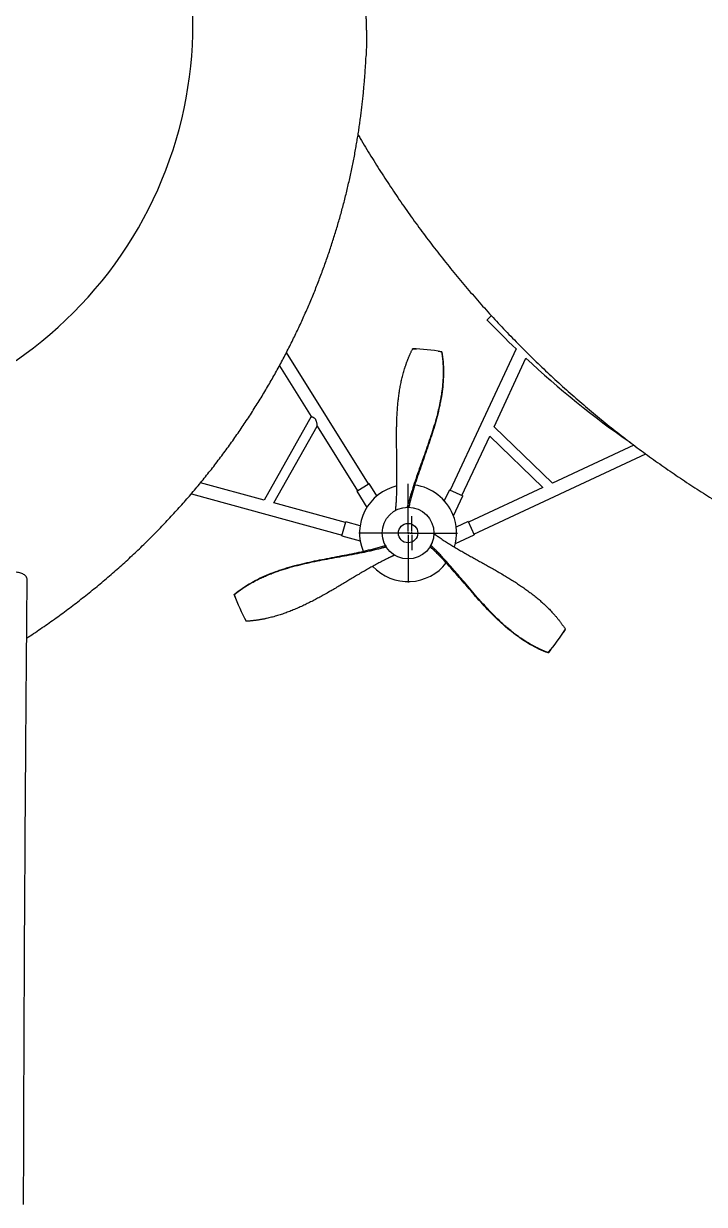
# Model space of a CAD drawing. Header units: millimetres. Extents: x 0 to 594, y 0 to 420.
# Drawn here: x 114.3 to 124.82, y 287.73 to 305.98 of the extents above; entities that cross this region are included whole.
import ezdxf

# ---------------------------------------------------------------- set-up
doc = ezdxf.new("R2010")
doc.units = ezdxf.units.MM
doc.layers.add('10', color=7, linetype='Continuous')

# ---------------------------------------------------------------- blocks, each defined once
blk = doc.blocks.new('SW_CENTERMARKSYMBOL_7')
at = {"layer": '10', "color": 0}
for p, q in [((0, 0.025), (0, 0.2625)), ((-0.025, 0), (-0.2625, 0)), ((0, 0), (-0.0125, 0)), ((0, 0), (0, 0.0125)), ((0, 0), (0, -0.0125)), ((0, 0), (0.0125, 0)), ((0.025, 0), (0.2625, 0)), ((0, -0.025), (0, -0.2625))]:
    blk.add_line(p, q, dxfattribs=at)
blk = doc.blocks.new('SW_CENTERMARKSYMBOL_8')
at = {"layer": '10', "color": 0}
for p, q in [((0, 0.025), (0, 0.7625)), ((-0.025, 0), (-0.7625, 0)), ((0, 0), (-0.0125, 0)), ((0, 0), (0, 0.0125)), ((0, 0), (0, -0.0125)), ((0, 0), (0.0125, 0)), ((0.025, 0), (0.7625, 0)), ((0, -0.025), (0, -0.7625))]:
    blk.add_line(p, q, dxfattribs=at)

msp = doc.modelspace()

# ---------------------------------------------------------------- linework, layer by layer
at = {"color": 7, "linetype": 'Continuous', "lineweight": 25}
for p, q in [((121.525, 301.469), (121.458, 301.405)), ((120.313, 300.956), (120.31, 300.956)), ((120.313, 300.956), (120.369, 300.954)), ((121.907, 300.955), (120.89, 298.773)), ((119.626, 298.867), (118.358, 300.899)), ((120.705, 300.918), (120.761, 300.909)), ((120.761, 300.909), (120.757, 300.91)), ((121.567, 299.752), (122.06, 300.81)), ((118.25, 300.694), (118.741, 299.908)), ((118.741, 299.908), (118.012, 298.617)), ((118.161, 298.576), (118.831, 299.763)), ((118.831, 299.763), (119.456, 298.761)), ((122.469, 298.88), (121.567, 299.752)), ((121.071, 298.689), (121.5, 299.608)), ((121.5, 299.608), (122.323, 298.812)), ((121.256, 298.094), (123.911, 299.332)), ((123.728, 299.467), (122.469, 298.88)), ((118.012, 298.617), (117.031, 298.886)), ((119.446, 298.754), (119.637, 298.873)), ((119.756, 298.682), (119.637, 298.873)), ((120.879, 298.779), (120.798, 298.607)), ((120.879, 298.779), (121.082, 298.684)), ((122.323, 298.812), (121.172, 298.276)), ((116.89, 298.717), (119.221, 298.078)), ((119.446, 298.754), (119.601, 298.505)), ((120.939, 298.376), (121.082, 298.684)), ((119.273, 298.271), (118.161, 298.576)), ((120.052, 298.462), (120.046, 298.459)), ((120.25, 298.509), (120.225, 298.508)), ((119.217, 298.066), (119.277, 298.283)), ((119.497, 298.222), (119.277, 298.283)), ((121.167, 298.287), (120.982, 298.201)), ((121.167, 298.287), (121.262, 298.083)), ((119.217, 298.066), (119.498, 297.989)), ((120.637, 298.092), (120.638, 298.099)), ((120.971, 297.947), (121.262, 298.083)), ((119.885, 297.919), (119.899, 297.897)), ((120.579, 297.897), (120.591, 297.92)), ((120.611, 297.962), (120.59, 297.917)), ((119.993, 297.792), (119.991, 297.793)), ((120.025, 297.77), (120.03, 297.766)), ((117.551, 297.161), (117.553, 297.157)), ((117.571, 297.108), (117.551, 297.161)), ((117.734, 296.749), (117.708, 296.799)), ((117.734, 296.749), (117.736, 296.746)), ((117.736, 296.746), (117.736, 296.745)), ((122.667, 296.619), (122.637, 296.572)), ((122.667, 296.619), (122.669, 296.622)), ((122.438, 296.299), (122.402, 296.255)), ((122.402, 296.255), (122.405, 296.258))]:
    msp.add_line(p, q, dxfattribs=at)
at = {"color": 7, "linetype": 'Continuous', "lineweight": 25, "flags": 128}
msp.add_lwpolyline([(114.18, 300.778), (114.315, 300.873), (114.447, 300.972), (114.577, 301.075), (114.704, 301.18), (114.828, 301.29), (114.949, 301.402), (115.067, 301.517), (115.183, 301.636), (115.295, 301.757), (115.403, 301.881), (115.509, 302.008), (115.611, 302.138), (115.71, 302.271), (115.805, 302.406), (115.897, 302.543), (115.985, 302.683), (116.07, 302.825), (116.15, 302.969), (116.227, 303.116), (116.3, 303.264), (116.369, 303.414), (116.434, 303.566), (116.496, 303.72), (116.553, 303.875), (116.606, 304.031), (116.655, 304.189), (116.7, 304.348), (116.74, 304.508), (116.777, 304.67), (116.809, 304.832), (116.837, 304.995), (116.861, 305.158), (116.88, 305.323), (116.895, 305.487), (116.906, 305.652), (116.912, 305.817), (116.914, 305.983), (116.912, 306.148)], dxfattribs=at)
at = {"color": 7, "linetype": 'Continuous', "lineweight": 25}
for radius in [0.4, 0.15]:
    msp.add_circle((120.238, 298.108), radius, dxfattribs=at)
for centre, radius, start, end in [((132.032, 311.511), 14.627, 223.7038, 226.1934), ((132.032, 311.511), 14.627, 227.0191, 235.123), ((120.238, 298.108), 0.75, 103.2717, 202.0305), ((120.238, 298.108), 0.75, 22.4483, 82.0266), ((120.238, 298.108), 0.75, 343.2587, 22.4483), ((120.238, 298.108), 0.75, 223.2702, 322.0247)]:
    msp.add_arc(centre, radius, start, end, dxfattribs=at)
for points, knots in [([(118.55, 310.679), (118.557, 310.664), (118.575, 310.624), (118.606, 310.555), (118.642, 310.472), (118.677, 310.39), (118.71, 310.31), (118.741, 310.233), (118.772, 310.151), (118.804, 310.065), (118.837, 309.975), (118.868, 309.888), (118.896, 309.804), (118.922, 309.726), (118.949, 309.643), (118.975, 309.562), (118.999, 309.482), (119.023, 309.404), (119.047, 309.322), (119.071, 309.235), (119.094, 309.155), (119.113, 309.084), (119.129, 309.022), (119.146, 308.958), (119.163, 308.89), (119.181, 308.818), (119.198, 308.751), (119.213, 308.688), (119.226, 308.633), (119.239, 308.574), (119.253, 308.514), (119.267, 308.45), (119.28, 308.388), (119.293, 308.329), (119.305, 308.272), (119.317, 308.211), (119.329, 308.153), (119.339, 308.098), (119.349, 308.047), (119.359, 307.993), (119.37, 307.938), (119.38, 307.882), (119.39, 307.824), (119.4, 307.766), (119.41, 307.71), (119.418, 307.658), (119.426, 307.609), (119.434, 307.56), (119.441, 307.513), (119.448, 307.467), (119.455, 307.422), (119.463, 307.371), (119.471, 307.315), (119.479, 307.255), (119.486, 307.2), (119.493, 307.148), (119.499, 307.099), (119.506, 307.046), (119.513, 306.99), (119.519, 306.933), (119.526, 306.875), (119.532, 306.817), (119.538, 306.759), (119.544, 306.695), (119.551, 306.626), (119.557, 306.553), (119.563, 306.485), (119.568, 306.42), (119.572, 306.359), (119.576, 306.294), (119.58, 306.224), (119.584, 306.152), (119.587, 306.083), (119.59, 306.016), (119.592, 305.951), (119.593, 305.89), (119.594, 305.825), (119.595, 305.757), (119.595, 305.689), (119.594, 305.62), (119.592, 305.552), (119.59, 305.509), (119.589, 305.488)], [0, 0, 0, 0, 0.0192125, 0.0509125, 0.0826109, 0.1143072, 0.1398489, 0.1653911, 0.1909326, 0.2164767, 0.2420216, 0.2675652, 0.2867275, 0.3058917, 0.3250551, 0.3442164, 0.3598422, 0.375473, 0.3911034, 0.40673, 0.4223522, 0.4319391, 0.4415281, 0.4511162, 0.4607017, 0.4703797, 0.4800571, 0.4865451, 0.4930342, 0.4995212, 0.5059237, 0.5123285, 0.5187285, 0.5236468, 0.5285645, 0.5335488, 0.5385319, 0.5422858, 0.5460391, 0.5498722, 0.5537045, 0.5574679, 0.5612307, 0.5651337, 0.5690368, 0.5723812, 0.5757259, 0.5791524, 0.5825793, 0.5860497, 0.5895239, 0.5929957, 0.5983401, 0.6036856, 0.6087983, 0.6139161, 0.6190361, 0.6241518, 0.631119, 0.6380893, 0.6450581, 0.653252, 0.661448, 0.6696429, 0.6820028, 0.6943633, 0.7066521, 0.7189435, 0.731236, 0.7435262, 0.7606944, 0.7778643, 0.7950332, 0.8134562, 0.8318807, 0.8503059, 0.8687296, 0.8933451, 0.9179617, 0.9425776, 0.9720535, 1, 1, 1, 1]), ([(114.344, 296.486), (114.362, 296.497), (114.415, 296.532), (114.505, 296.592), (114.612, 296.665), (114.719, 296.74), (114.824, 296.815), (114.928, 296.891), (115.031, 296.968), (115.133, 297.046), (115.233, 297.124), (115.333, 297.204), (115.431, 297.284), (115.528, 297.365), (115.624, 297.447), (115.719, 297.529), (115.812, 297.612), (115.905, 297.696), (115.996, 297.781), (116.086, 297.866), (116.174, 297.952), (116.262, 298.038), (116.348, 298.125), (116.433, 298.213), (116.517, 298.301), (116.599, 298.389), (116.681, 298.479), (116.761, 298.568), (116.84, 298.658), (116.917, 298.749), (116.994, 298.84), (117.069, 298.932), (117.143, 299.024), (117.216, 299.116), (117.287, 299.209), (117.358, 299.302), (117.427, 299.395), (117.495, 299.489), (117.561, 299.583), (117.627, 299.677), (117.691, 299.772), (117.754, 299.866), (117.816, 299.961), (117.877, 300.057), (117.937, 300.152), (117.995, 300.248), (118.052, 300.344), (118.108, 300.44), (118.163, 300.537), (118.217, 300.633), (118.27, 300.73), (118.321, 300.827), (118.372, 300.924), (118.421, 301.021), (118.469, 301.118), (118.516, 301.215), (118.562, 301.312), (118.607, 301.41), (118.65, 301.507), (118.693, 301.605), (118.735, 301.702), (118.775, 301.8), (118.815, 301.898), (118.853, 301.996), (118.89, 302.094), (118.927, 302.191), (118.962, 302.289), (118.996, 302.387), (119.03, 302.485), (119.062, 302.583), (119.093, 302.681), (119.124, 302.779), (119.153, 302.877), (119.181, 302.976), (119.209, 303.074), (119.235, 303.172), (119.261, 303.27), (119.285, 303.369), (119.309, 303.467), (119.331, 303.565), (119.353, 303.664), (119.374, 303.763), (119.394, 303.861), (119.413, 303.96), (119.43, 304.056), (119.446, 304.148), (119.461, 304.237), (119.475, 304.326), (119.488, 304.414), (119.5, 304.503), (119.512, 304.591), (119.523, 304.68), (119.533, 304.768), (119.543, 304.856), (119.551, 304.945), (119.559, 305.033), (119.567, 305.12), (119.573, 305.208), (119.579, 305.296), (119.584, 305.383), (119.588, 305.446), (119.589, 305.481), (119.589, 305.486)], [0, 0, 0, 0, 0.007526, 0.023216, 0.038782, 0.054225, 0.069543, 0.084736, 0.099803, 0.114743, 0.129555, 0.144239, 0.158794, 0.173219, 0.187515, 0.201681, 0.215717, 0.229622, 0.243396, 0.257039, 0.270551, 0.283932, 0.297181, 0.3103, 0.323288, 0.336146, 0.348873, 0.361471, 0.373939, 0.386278, 0.398488, 0.41057, 0.422524, 0.434352, 0.446054, 0.45763, 0.469082, 0.48041, 0.491615, 0.502699, 0.513662, 0.524504, 0.535228, 0.545835, 0.556325, 0.5667, 0.576961, 0.587109, 0.597146, 0.607073, 0.616892, 0.626603, 0.636209, 0.645711, 0.655111, 0.66441, 0.67361, 0.682712, 0.691719, 0.700632, 0.709453, 0.718183, 0.726825, 0.73538, 0.743852, 0.75224, 0.760548, 0.768777, 0.776931, 0.78501, 0.793017, 0.800954, 0.808824, 0.816629, 0.824371, 0.832053, 0.839678, 0.847247, 0.854765, 0.862232, 0.869654, 0.877032, 0.88437, 0.891671, 0.898939, 0.905423, 0.91187, 0.91828, 0.924656, 0.930999, 0.93731, 0.943591, 0.949843, 0.956067, 0.962264, 0.968433, 0.974577, 0.980692, 0.986778, 0.99283, 0.998838, 1, 1, 1, 1]), ([(119.465, 304.266), (119.477, 304.247), (119.515, 304.182), (119.581, 304.071), (119.665, 303.933), (119.749, 303.797), (119.836, 303.661), (119.923, 303.527), (120.012, 303.393), (120.103, 303.26), (120.194, 303.128), (120.287, 302.996), (120.381, 302.866), (120.477, 302.737), (120.573, 302.608), (120.671, 302.481), (120.77, 302.355), (120.871, 302.229), (120.972, 302.105), (121.075, 301.982), (121.179, 301.859), (121.284, 301.738), (121.39, 301.618), (121.497, 301.499), (121.605, 301.382), (121.715, 301.265), (121.825, 301.15), (121.936, 301.036), (122.049, 300.923), (122.162, 300.811), (122.277, 300.7), (122.392, 300.591), (122.508, 300.483), (122.625, 300.376), (122.743, 300.271), (122.862, 300.167), (122.982, 300.064), (123.103, 299.962), (123.224, 299.862), (123.346, 299.763), (123.469, 299.666), (123.593, 299.57), (123.717, 299.475), (123.843, 299.381), (123.968, 299.289), (124.095, 299.199), (124.222, 299.11), (124.35, 299.022), (124.478, 298.935), (124.607, 298.85), (124.736, 298.767), (124.866, 298.685), (124.997, 298.604), (125.128, 298.525), (125.259, 298.447), (125.391, 298.371), (125.523, 298.296), (125.656, 298.223), (125.789, 298.151), (125.923, 298.08), (126.056, 298.011), (126.19, 297.944), (126.325, 297.877), (126.459, 297.813), (126.594, 297.75), (126.729, 297.688), (126.865, 297.628), (127, 297.569), (127.136, 297.511), (127.272, 297.456), (127.408, 297.401), (127.544, 297.348), (127.68, 297.297), (127.816, 297.247), (127.953, 297.198), (128.089, 297.151), (128.225, 297.105), (128.361, 297.061), (128.498, 297.018), (128.634, 296.976), (128.77, 296.936), (128.906, 296.897), (129.042, 296.86), (129.178, 296.824), (129.314, 296.79), (129.45, 296.757), (129.585, 296.725), (129.72, 296.694), (129.855, 296.665), (129.99, 296.638), (130.125, 296.611), (130.259, 296.586), (130.393, 296.562), (130.527, 296.54), (130.661, 296.519), (130.794, 296.499), (130.927, 296.481), (131.06, 296.463), (131.192, 296.447), (131.324, 296.433), (131.456, 296.419), (131.587, 296.407), (131.718, 296.396), (131.848, 296.386), (131.978, 296.377), (132.108, 296.37), (132.237, 296.364), (132.366, 296.359), (132.494, 296.355), (132.622, 296.352), (132.749, 296.35), (132.876, 296.35), (133.003, 296.35), (133.128, 296.352), (133.254, 296.355), (133.379, 296.359), (133.503, 296.364), (133.627, 296.37), (133.75, 296.377), (133.873, 296.385), (133.996, 296.394), (134.117, 296.404), (134.223, 296.414), (134.289, 296.42), (134.314, 296.423)], [0, 0, 0, 0, 0.004283, 0.014578, 0.024882, 0.035192, 0.045507, 0.055826, 0.066148, 0.07647, 0.086792, 0.097112, 0.107429, 0.117741, 0.128047, 0.138345, 0.148635, 0.158916, 0.169184, 0.17944, 0.189683, 0.19991, 0.21012, 0.220313, 0.230487, 0.24064, 0.250772, 0.260881, 0.270966, 0.281025, 0.291058, 0.301063, 0.311039, 0.320985, 0.3309, 0.340783, 0.350632, 0.360446, 0.370224, 0.379966, 0.389669, 0.399334, 0.408958, 0.418542, 0.428083, 0.437581, 0.447036, 0.456445, 0.465809, 0.475125, 0.484395, 0.493615, 0.502786, 0.511907, 0.520977, 0.529996, 0.538961, 0.547874, 0.556733, 0.565537, 0.574285, 0.582978, 0.591614, 0.600193, 0.608715, 0.617178, 0.625582, 0.633927, 0.642213, 0.650438, 0.658602, 0.666706, 0.674748, 0.682728, 0.690646, 0.698502, 0.706295, 0.714025, 0.721692, 0.729296, 0.736836, 0.744312, 0.751725, 0.759073, 0.766358, 0.773578, 0.780734, 0.787826, 0.794853, 0.801817, 0.808716, 0.815551, 0.822322, 0.829029, 0.835672, 0.842251, 0.848768, 0.85522, 0.86161, 0.867937, 0.874201, 0.880403, 0.886543, 0.892621, 0.898638, 0.904594, 0.910489, 0.916323, 0.922098, 0.927814, 0.93347, 0.939067, 0.944607, 0.950089, 0.955514, 0.960882, 0.966194, 0.97145, 0.976652, 0.981799, 0.986892, 0.991932, 0.99692, 1, 1, 1, 1]), ([(120.046, 298.459), (120.046, 298.461), (120.047, 298.465), (120.047, 298.471), (120.048, 298.477), (120.048, 298.484), (120.049, 298.49), (120.05, 298.496), (120.05, 298.503), (120.051, 298.509), (120.051, 298.516), (120.052, 298.522), (120.052, 298.529), (120.054, 298.546), (120.056, 298.574), (120.058, 298.613), (120.06, 298.652), (120.062, 298.691), (120.064, 298.731), (120.065, 298.783), (120.067, 298.85), (120.067, 298.927), (120.067, 299.007), (120.067, 299.085), (120.066, 299.166), (120.065, 299.244), (120.064, 299.324), (120.062, 299.402), (120.061, 299.483), (120.061, 299.559), (120.061, 299.64), (120.061, 299.706), (120.062, 299.763), (120.063, 299.803), (120.064, 299.842), (120.066, 299.897), (120.07, 299.963), (120.075, 300.043), (120.082, 300.12), (120.09, 300.2), (120.101, 300.278), (120.114, 300.357), (120.129, 300.434), (120.143, 300.499), (120.156, 300.55), (120.166, 300.588), (120.177, 300.626), (120.187, 300.657), (120.195, 300.681), (120.201, 300.699), (120.207, 300.716), (120.213, 300.734), (120.219, 300.751), (120.226, 300.769), (120.233, 300.786), (120.239, 300.804), (120.246, 300.821), (120.254, 300.838), (120.261, 300.855), (120.269, 300.872), (120.276, 300.889), (120.284, 300.906), (120.292, 300.923), (120.3, 300.94), (120.306, 300.951), (120.309, 300.956)], [0, 0, 0, 0, 0.002499, 0.005021, 0.007567, 0.010138, 0.012733, 0.015352, 0.017996, 0.020665, 0.02336, 0.02608, 0.028826, 0.031597, 0.046764, 0.062878, 0.077998, 0.094055, 0.109184, 0.125215, 0.156394, 0.187605, 0.21729, 0.250124, 0.279867, 0.31271, 0.342336, 0.375295, 0.404469, 0.437878, 0.464952, 0.500467, 0.516112, 0.531763, 0.547243, 0.563038, 0.595919, 0.625524, 0.657571, 0.687988, 0.719771, 0.750562, 0.782133, 0.813081, 0.828761, 0.844353, 0.859858, 0.875281, 0.882613, 0.889943, 0.897272, 0.9046, 0.911928, 0.919256, 0.926584, 0.933913, 0.941244, 0.948576, 0.955911, 0.963249, 0.970591, 0.977936, 0.985285, 0.99264, 1, 1, 1, 1]), ([(120.757, 300.91), (120.757, 300.907), (120.758, 300.901), (120.76, 300.892), (120.761, 300.883), (120.762, 300.874), (120.763, 300.865), (120.765, 300.856), (120.766, 300.847), (120.767, 300.838), (120.768, 300.829), (120.769, 300.82), (120.77, 300.811), (120.771, 300.802), (120.772, 300.794), (120.773, 300.785), (120.773, 300.776), (120.774, 300.767), (120.775, 300.758), (120.775, 300.749), (120.776, 300.741), (120.777, 300.732), (120.777, 300.723), (120.778, 300.714), (120.778, 300.705), (120.779, 300.697), (120.779, 300.688), (120.779, 300.679), (120.78, 300.67), (120.78, 300.661), (120.78, 300.653), (120.78, 300.644), (120.781, 300.635), (120.781, 300.627), (120.781, 300.618), (120.781, 300.609), (120.781, 300.577), (120.78, 300.523), (120.775, 300.446), (120.768, 300.369), (120.759, 300.293), (120.747, 300.216), (120.733, 300.139), (120.718, 300.063), (120.694, 299.962), (120.661, 299.837), (120.616, 299.687), (120.567, 299.539), (120.516, 299.39), (120.464, 299.245), (120.41, 299.095), (120.359, 298.95), (120.318, 298.826), (120.288, 298.73), (120.269, 298.668), (120.255, 298.62), (120.247, 298.589), (120.24, 298.567), (120.236, 298.552), (120.232, 298.537), (120.228, 298.522), (120.226, 298.513), (120.225, 298.508)], [0, 0, 0, 0, 0.00365, 0.007295, 0.010934, 0.014568, 0.018195, 0.021818, 0.025435, 0.029046, 0.032653, 0.036254, 0.03985, 0.043441, 0.047027, 0.050608, 0.054184, 0.057756, 0.061323, 0.064885, 0.068443, 0.071996, 0.075545, 0.079089, 0.082629, 0.086165, 0.089697, 0.093225, 0.096748, 0.100268, 0.103783, 0.107295, 0.110803, 0.114308, 0.117808, 0.121305, 0.124799, 0.156011, 0.187059, 0.217978, 0.248798, 0.280232, 0.31155, 0.342776, 0.373928, 0.436949, 0.499047, 0.562712, 0.624224, 0.688991, 0.749466, 0.816077, 0.874622, 0.907517, 0.937215, 0.953397, 0.968561, 0.975234, 0.981714, 0.988001, 0.994096, 1, 1, 1, 1]), ([(120.761, 300.909), (120.778, 300.805), (120.785, 300.702), (120.785, 300.497), (120.778, 300.394), (120.757, 300.241), (120.749, 300.19), (120.734, 300.113), (120.729, 300.088), (120.718, 300.037), (120.712, 300.011), (120.682, 299.885), (120.653, 299.785), (120.592, 299.587), (120.559, 299.489), (120.491, 299.293), (120.457, 299.196), (120.407, 299.049), (120.39, 299), (120.358, 298.902), (120.342, 298.853), (120.313, 298.755), (120.299, 298.705), (120.279, 298.632), (120.273, 298.607), (120.261, 298.558), (120.256, 298.533), (120.25, 298.509)], [0, 0, 0, 0, 0.0622473, 0.0622473, 0.1244945, 0.1244945, 0.1556181, 0.1556181, 0.17118, 0.17118, 0.1867418, 0.1867418, 0.248989, 0.248989, 0.3112363, 0.3112363, 0.3734835, 0.3734835, 0.4046072, 0.4046072, 0.4357308, 0.4357308, 0.4668544, 0.4668544, 0.4824162, 0.4824162, 0.4979781, 0.4979781, 0.4979781, 0.4979781]), ([(118.741, 299.908), (118.741, 299.908), (118.741, 299.908), (118.742, 299.908), (118.746, 299.907), (118.751, 299.906), (118.758, 299.904), (118.767, 299.901), (118.775, 299.897), (118.784, 299.892), (118.791, 299.886), (118.797, 299.879), (118.804, 299.871), (118.81, 299.861), (118.815, 299.847), (118.82, 299.831), (118.824, 299.813), (118.827, 299.796), (118.829, 299.784), (118.83, 299.776), (118.83, 299.769), (118.831, 299.764), (118.831, 299.763), (118.831, 299.763)], [0, 0, 0, 0, 0.015711, 0.061049, 0.107686, 0.153407, 0.200347, 0.247995, 0.297139, 0.332638, 0.369098, 0.404633, 0.441297, 0.487134, 0.534241, 0.612586, 0.693002, 0.759347, 0.827161, 0.865556, 0.904694, 0.967516, 1, 1, 1, 1]), ([(120.638, 298.099), (120.64, 298.098), (120.643, 298.095), (120.648, 298.092), (120.653, 298.088), (120.658, 298.085), (120.663, 298.081), (120.668, 298.077), (120.674, 298.074), (120.679, 298.07), (120.685, 298.066), (120.69, 298.062), (120.696, 298.059), (120.71, 298.049), (120.733, 298.033), (120.765, 298.012), (120.798, 297.99), (120.831, 297.969), (120.865, 297.948), (120.909, 297.92), (120.966, 297.886), (121.033, 297.846), (121.102, 297.807), (121.169, 297.768), (121.24, 297.729), (121.308, 297.691), (121.379, 297.651), (121.446, 297.613), (121.517, 297.574), (121.583, 297.536), (121.654, 297.496), (121.711, 297.462), (121.759, 297.433), (121.793, 297.412), (121.827, 297.392), (121.873, 297.363), (121.929, 297.327), (121.995, 297.282), (122.059, 297.237), (122.123, 297.19), (122.186, 297.142), (122.248, 297.092), (122.307, 297.04), (122.356, 296.995), (122.394, 296.958), (122.422, 296.93), (122.449, 296.902), (122.471, 296.878), (122.488, 296.859), (122.5, 296.845), (122.513, 296.831), (122.525, 296.817), (122.537, 296.803), (122.548, 296.789), (122.56, 296.774), (122.572, 296.759), (122.583, 296.745), (122.594, 296.73), (122.605, 296.715), (122.616, 296.7), (122.627, 296.685), (122.638, 296.669), (122.649, 296.654), (122.659, 296.639), (122.666, 296.628), (122.669, 296.623)], [0, 0, 0, 0, 0.002499, 0.005021, 0.007567, 0.010138, 0.012733, 0.015352, 0.017996, 0.020665, 0.02336, 0.02608, 0.028826, 0.031597, 0.046764, 0.062878, 0.077998, 0.094055, 0.109184, 0.125215, 0.156394, 0.187605, 0.21729, 0.250124, 0.279867, 0.31271, 0.342336, 0.375295, 0.404469, 0.437878, 0.464952, 0.500467, 0.516112, 0.531763, 0.547243, 0.563038, 0.595919, 0.625524, 0.657571, 0.687988, 0.719771, 0.750562, 0.782133, 0.813081, 0.828761, 0.844353, 0.859858, 0.875281, 0.882613, 0.889943, 0.897272, 0.9046, 0.911928, 0.919256, 0.926584, 0.933913, 0.941244, 0.948576, 0.955911, 0.963249, 0.970591, 0.977936, 0.985285, 0.99264, 1, 1, 1, 1]), ([(117.551, 297.161), (117.633, 297.227), (117.718, 297.285), (117.896, 297.388), (117.989, 297.433), (118.132, 297.491), (118.18, 297.51), (118.254, 297.535), (118.279, 297.543), (118.328, 297.559), (118.353, 297.567), (118.477, 297.604), (118.578, 297.629), (118.78, 297.675), (118.882, 297.695), (119.085, 297.735), (119.187, 297.754), (119.339, 297.784), (119.39, 297.794), (119.491, 297.815), (119.541, 297.826), (119.641, 297.85), (119.691, 297.862), (119.764, 297.882), (119.789, 297.889), (119.837, 297.903), (119.861, 297.911), (119.885, 297.919)], [0, 0, 0, 0, 0.0622473, 0.0622473, 0.1244945, 0.1244945, 0.1556181, 0.1556181, 0.17118, 0.17118, 0.1867418, 0.1867418, 0.248989, 0.248989, 0.3112363, 0.3112363, 0.3734835, 0.3734835, 0.4046072, 0.4046072, 0.4357308, 0.4357308, 0.4668544, 0.4668544, 0.4824162, 0.4824162, 0.4979781, 0.4979781, 0.4979781, 0.4979781]), ([(117.553, 297.157), (117.555, 297.159), (117.56, 297.163), (117.567, 297.168), (117.574, 297.174), (117.581, 297.179), (117.588, 297.185), (117.595, 297.19), (117.602, 297.196), (117.61, 297.201), (117.617, 297.207), (117.624, 297.212), (117.631, 297.217), (117.638, 297.222), (117.646, 297.228), (117.653, 297.233), (117.66, 297.238), (117.668, 297.243), (117.675, 297.248), (117.682, 297.253), (117.69, 297.258), (117.697, 297.263), (117.704, 297.268), (117.712, 297.273), (117.719, 297.277), (117.726, 297.282), (117.734, 297.287), (117.741, 297.292), (117.749, 297.296), (117.756, 297.301), (117.763, 297.305), (117.771, 297.31), (117.778, 297.314), (117.786, 297.319), (117.793, 297.323), (117.801, 297.328), (117.828, 297.344), (117.876, 297.37), (117.945, 297.405), (118.015, 297.437), (118.086, 297.467), (118.158, 297.495), (118.232, 297.522), (118.305, 297.546), (118.405, 297.576), (118.53, 297.61), (118.682, 297.646), (118.834, 297.678), (118.989, 297.707), (119.141, 297.735), (119.298, 297.764), (119.449, 297.792), (119.577, 297.818), (119.675, 297.84), (119.738, 297.855), (119.787, 297.867), (119.817, 297.875), (119.84, 297.881), (119.855, 297.885), (119.87, 297.889), (119.884, 297.893), (119.894, 297.895), (119.899, 297.897)], [0, 0, 0, 0, 0.0036505, 0.0072952, 0.0109342, 0.0145676, 0.0181954, 0.0218177, 0.0254347, 0.0290463, 0.0326527, 0.0362538, 0.0398499, 0.0434409, 0.047027, 0.0506081, 0.0541845, 0.057756, 0.0613229, 0.0648851, 0.0684428, 0.071996, 0.0755448, 0.0790892, 0.0826293, 0.0861652, 0.0896969, 0.0932246, 0.0967482, 0.1002678, 0.1037835, 0.1072953, 0.1108034, 0.1143077, 0.1178083, 0.1213054, 0.1247989, 0.1560112, 0.1870591, 0.2179777, 0.2487983, 0.2802317, 0.3115503, 0.3427763, 0.3739281, 0.436949, 0.4990466, 0.5627123, 0.6242238, 0.6889913, 0.7494661, 0.8160768, 0.8746224, 0.9075166, 0.9372149, 0.953397, 0.9685613, 0.9752341, 0.981714, 0.9880013, 0.9940965, 1, 1, 1, 1]), ([(122.402, 296.255), (122.304, 296.292), (122.211, 296.337), (122.033, 296.44), (121.948, 296.498), (121.826, 296.593), (121.785, 296.625), (121.727, 296.676), (121.707, 296.694), (121.669, 296.729), (121.649, 296.746), (121.555, 296.836), (121.483, 296.91), (121.342, 297.062), (121.274, 297.14), (121.138, 297.297), (121.07, 297.375), (120.969, 297.492), (120.934, 297.531), (120.866, 297.608), (120.831, 297.646), (120.761, 297.72), (120.725, 297.757), (120.671, 297.811), (120.653, 297.829), (120.616, 297.863), (120.598, 297.881), (120.579, 297.897)], [0, 0, 0, 0, 0.0622473, 0.0622473, 0.1244945, 0.1244945, 0.1556181, 0.1556181, 0.17118, 0.17118, 0.1867418, 0.1867418, 0.248989, 0.248989, 0.3112363, 0.3112363, 0.3734835, 0.3734835, 0.4046072, 0.4046072, 0.4357308, 0.4357308, 0.4668544, 0.4668544, 0.4824162, 0.4824162, 0.4979781, 0.4979781, 0.4979781, 0.4979781]), ([(120.591, 297.92), (120.598, 297.934), (120.606, 297.948), (120.611, 297.962), (120.611, 297.962)], [0, 0, 0, 0, 0.997477, 1, 1, 1, 1]), ([(122.405, 296.258), (122.402, 296.259), (122.396, 296.262), (122.388, 296.265), (122.379, 296.268), (122.371, 296.272), (122.363, 296.275), (122.354, 296.278), (122.346, 296.282), (122.338, 296.285), (122.33, 296.289), (122.321, 296.292), (122.313, 296.296), (122.305, 296.3), (122.297, 296.303), (122.289, 296.307), (122.281, 296.311), (122.273, 296.315), (122.265, 296.318), (122.257, 296.322), (122.249, 296.326), (122.241, 296.33), (122.233, 296.334), (122.225, 296.338), (122.217, 296.342), (122.209, 296.346), (122.202, 296.35), (122.194, 296.354), (122.186, 296.358), (122.178, 296.362), (122.171, 296.367), (122.163, 296.371), (122.155, 296.375), (122.148, 296.379), (122.14, 296.383), (122.133, 296.388), (122.105, 296.404), (122.059, 296.432), (121.994, 296.474), (121.931, 296.518), (121.869, 296.565), (121.809, 296.613), (121.749, 296.664), (121.691, 296.715), (121.615, 296.786), (121.524, 296.878), (121.416, 296.992), (121.313, 297.108), (121.21, 297.227), (121.11, 297.345), (121.007, 297.466), (120.906, 297.582), (120.82, 297.68), (120.752, 297.754), (120.708, 297.802), (120.673, 297.838), (120.651, 297.86), (120.634, 297.877), (120.623, 297.888), (120.612, 297.899), (120.601, 297.91), (120.594, 297.916), (120.591, 297.92)], [0, 0, 0, 0, 0.00365, 0.007295, 0.010934, 0.014568, 0.018195, 0.021818, 0.025435, 0.029046, 0.032653, 0.036254, 0.03985, 0.043441, 0.047027, 0.050608, 0.054184, 0.057756, 0.061323, 0.064885, 0.068443, 0.071996, 0.075545, 0.079089, 0.082629, 0.086165, 0.089697, 0.093225, 0.096748, 0.100268, 0.103783, 0.107295, 0.110803, 0.114308, 0.117808, 0.121305, 0.124799, 0.156011, 0.187059, 0.217978, 0.248798, 0.280232, 0.31155, 0.342776, 0.373928, 0.436949, 0.499047, 0.562712, 0.624224, 0.688991, 0.749466, 0.816077, 0.874622, 0.907517, 0.937215, 0.953397, 0.968561, 0.975234, 0.981714, 0.988001, 0.994096, 1, 1, 1, 1]), ([(120.03, 297.766), (120.028, 297.766), (120.025, 297.764), (120.019, 297.761), (120.014, 297.759), (120.008, 297.756), (120.002, 297.754), (119.996, 297.751), (119.99, 297.748), (119.985, 297.745), (119.979, 297.743), (119.973, 297.74), (119.966, 297.737), (119.951, 297.729), (119.926, 297.717), (119.891, 297.7), (119.856, 297.682), (119.821, 297.664), (119.786, 297.646), (119.74, 297.621), (119.682, 297.589), (119.614, 297.551), (119.545, 297.511), (119.478, 297.472), (119.408, 297.431), (119.341, 297.391), (119.272, 297.349), (119.205, 297.309), (119.136, 297.268), (119.07, 297.229), (119, 297.189), (118.942, 297.156), (118.893, 297.129), (118.858, 297.11), (118.823, 297.091), (118.775, 297.065), (118.716, 297.035), (118.644, 297), (118.574, 296.967), (118.501, 296.935), (118.428, 296.905), (118.353, 296.876), (118.279, 296.85), (118.215, 296.831), (118.165, 296.816), (118.126, 296.806), (118.088, 296.797), (118.056, 296.789), (118.032, 296.784), (118.013, 296.78), (117.995, 296.777), (117.977, 296.774), (117.958, 296.77), (117.94, 296.767), (117.922, 296.764), (117.903, 296.762), (117.885, 296.759), (117.866, 296.757), (117.848, 296.755), (117.829, 296.753), (117.811, 296.751), (117.792, 296.749), (117.774, 296.748), (117.755, 296.747), (117.742, 296.746), (117.736, 296.745)], [0, 0, 0, 0, 0.002499, 0.005021, 0.007567, 0.010138, 0.012733, 0.015352, 0.017996, 0.020665, 0.02336, 0.02608, 0.028826, 0.031597, 0.046764, 0.062878, 0.077998, 0.094055, 0.109184, 0.125215, 0.156394, 0.187605, 0.21729, 0.250124, 0.279867, 0.31271, 0.342336, 0.375295, 0.404469, 0.437878, 0.464952, 0.500467, 0.516112, 0.531763, 0.547243, 0.563038, 0.595919, 0.625524, 0.657571, 0.687988, 0.719771, 0.750562, 0.782133, 0.813081, 0.828761, 0.844353, 0.859858, 0.875281, 0.882613, 0.889943, 0.897272, 0.9046, 0.911928, 0.919256, 0.926584, 0.933913, 0.941244, 0.948576, 0.955911, 0.963249, 0.970591, 0.977936, 0.985285, 0.99264, 1, 1, 1, 1]), ([(119.991, 297.793), (119.992, 297.793), (119.992, 297.793), (119.992, 297.793), (119.993, 297.792)], [0, 0, 0, 0, 0.32568, 1, 1, 1, 1]), ([(114.351, 297.379), (114.351, 297.386), (114.351, 297.403), (114.343, 297.425), (114.329, 297.445), (114.31, 297.463), (114.285, 297.477), (114.254, 297.489), (114.22, 297.497), (114.183, 297.503), (114.146, 297.506), (114.104, 297.508), (114.058, 297.508), (114.008, 297.507), (113.953, 297.504), (113.895, 297.499), (113.831, 297.492), (113.763, 297.484), (113.693, 297.475), (113.62, 297.465), (113.546, 297.454), (113.468, 297.442), (113.384, 297.429), (113.296, 297.415), (113.209, 297.401), (113.122, 297.387), (113.038, 297.373), (112.95, 297.359), (112.857, 297.344), (112.761, 297.329), (112.66, 297.313), (112.554, 297.297), (112.455, 297.283), (112.363, 297.27), (112.281, 297.258), (112.196, 297.247), (112.108, 297.235), (112.017, 297.224), (111.919, 297.212), (111.825, 297.201), (111.761, 297.194), (111.735, 297.191)], [0, 0, 0, 0, 0.031734, 0.069312, 0.106882, 0.143549, 0.180222, 0.216895, 0.253561, 0.282897, 0.312239, 0.341583, 0.370924, 0.40026, 0.429604, 0.458955, 0.488309, 0.517659, 0.547002, 0.573334, 0.599668, 0.626, 0.652433, 0.678868, 0.7053, 0.727091, 0.748886, 0.770681, 0.79247, 0.814274, 0.836085, 0.857895, 0.879697, 0.89485, 0.910005, 0.925157, 0.940394, 0.955633, 0.970869, 0.988474, 1, 1, 1, 1]), ([(114.297, 287.732), (114.297, 287.736), (114.297, 287.787), (114.297, 287.883), (114.297, 288.018), (114.297, 288.147), (114.298, 288.27), (114.298, 288.387), (114.298, 288.495), (114.299, 288.594), (114.299, 288.685), (114.299, 288.771), (114.299, 288.852), (114.3, 288.927), (114.3, 288.998), (114.3, 289.063), (114.3, 289.123), (114.3, 289.179), (114.301, 289.229), (114.301, 289.274), (114.301, 289.315), (114.301, 289.356), (114.301, 289.396), (114.301, 289.437), (114.302, 289.499), (114.302, 289.583), (114.302, 289.69), (114.303, 289.803), (114.303, 289.922), (114.304, 290.047), (114.304, 290.174), (114.305, 290.338), (114.306, 290.538), (114.307, 290.776), (114.308, 291.02), (114.309, 291.252), (114.31, 291.469), (114.311, 291.67), (114.312, 291.87), (114.313, 292.074), (114.314, 292.28), (114.316, 292.489), (114.317, 292.667), (114.318, 292.816), (114.318, 292.935), (114.319, 293.051), (114.32, 293.163), (114.32, 293.27), (114.321, 293.374), (114.322, 293.473), (114.322, 293.557), (114.323, 293.626), (114.323, 293.682), (114.323, 293.739), (114.324, 293.798), (114.324, 293.863), (114.325, 293.936), (114.325, 294.015), (114.326, 294.101), (114.327, 294.193), (114.327, 294.292), (114.328, 294.397), (114.329, 294.505), (114.33, 294.615), (114.33, 294.729), (114.331, 294.847), (114.332, 294.971), (114.333, 295.1), (114.334, 295.239), (114.335, 295.388), (114.337, 295.547), (114.338, 295.713), (114.339, 295.885), (114.341, 296.064), (114.342, 296.249), (114.344, 296.435), (114.345, 296.621), (114.347, 296.808), (114.348, 296.999), (114.35, 297.19), (114.351, 297.317), (114.352, 297.379)], [0, 0, 0, 0, 0.001263, 0.015889, 0.029884, 0.043248, 0.05598, 0.06808, 0.07955, 0.089509, 0.098938, 0.107837, 0.116205, 0.124043, 0.131352, 0.13813, 0.144378, 0.150096, 0.155283, 0.159941, 0.164069, 0.168296, 0.172435, 0.176686, 0.181048, 0.191593, 0.202738, 0.214481, 0.226824, 0.239764, 0.253063, 0.266558, 0.290649, 0.315343, 0.340642, 0.366547, 0.387327, 0.408328, 0.429112, 0.449654, 0.471574, 0.493227, 0.514621, 0.527111, 0.53951, 0.55158, 0.563203, 0.574382, 0.585115, 0.595403, 0.605247, 0.611208, 0.616994, 0.622641, 0.62871, 0.635402, 0.642966, 0.651195, 0.660086, 0.66964, 0.679858, 0.690738, 0.702282, 0.713446, 0.725168, 0.737447, 0.750283, 0.763677, 0.777628, 0.793482, 0.81, 0.827182, 0.845027, 0.863535, 0.882707, 0.902542, 0.921308, 0.940631, 0.960512, 0.980951, 1, 1, 1, 1])]:
    msp.add_open_spline(points, degree=3, knots=knots, dxfattribs=at)
for points in [[(120.757, 300.91), (120.609, 300.937), (120.459, 300.953), (120.309, 300.956)], [(117.553, 297.157), (117.603, 297.015), (117.664, 296.877), (117.736, 296.745)], [(122.405, 296.258), (122.502, 296.373), (122.591, 296.495), (122.669, 296.623)]]:
    msp.add_open_spline(points, degree=3, dxfattribs=at)

# ---------------------------------------------------------------- block references
at = {"layer": '10'}
for name, p in [('SW_CENTERMARKSYMBOL_8', (120.238, 298.108)), ('SW_CENTERMARKSYMBOL_7', (120.297, 298.108))]:
    msp.add_blockref(name, p, dxfattribs=at)

doc.saveas('drawing.dxf')
